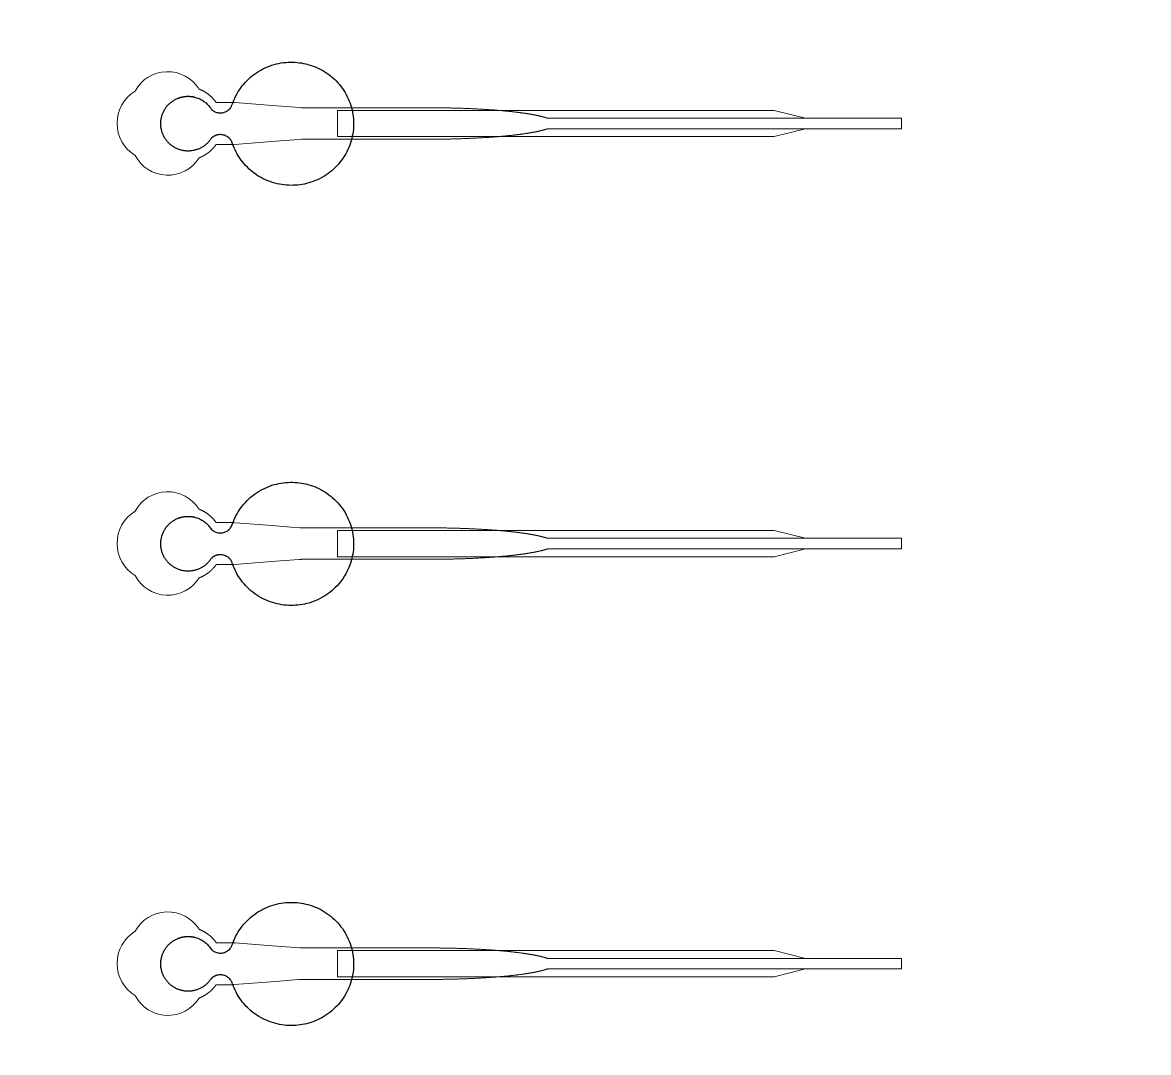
# Model space of a CAD drawing. Header units: inches. Extents: x -52997 to 52003, y -52254 to 52746.
# Drawn here: x -22241 to -16880, y 3570 to 8474 of the extents above; entities that cross this region are included whole.
import ezdxf

# ---------------------------------------------------------------- set-up
doc = ezdxf.new("R2010")
doc.units = ezdxf.units.IN
doc.header["$MEASUREMENT"] = 0
doc.layers.add('1', color=1, linetype='Continuous')
doc.layers.add('2', color=140, linetype='Continuous', lineweight=0)
doc.layers.add('3', color=90, linetype='Continuous', lineweight=0)

msp = doc.modelspace()

# ---------------------------------------------------------------- linework, layer by layer
at = {"layer": '1'}
for points in [[(-16283.4, -47485.7), (0, -47485.7), (16283.4, -47485.7, 5.999107)], [(-16250, -47285.7), (0, -47285.7), (16250, -47285.7, 5.986812)], [(-13685.8, -45485.7), (0, -45485.7), (13685.8, -45485.7, 6.794322)]]:
    msp.add_lwpolyline(points, format="xyb", close=True, dxfattribs=at)
msp.add_circle((-497.2, 245.8), 52500, dxfattribs=at)
for points in [[(-21343.1, 7921.4), (-21320.9, 7944.5), (-21289.3, 7939.3), (-21257.6, 7934.1), (-21244, 7905.1), (-21168.6, 7664.2), (-20916.5, 7701.9), (-20664.5, 7739.6), (-20664.4, 7991.7), (-20664.3, 8243.9), (-20916.3, 8281.8), (-21168.2, 8319.7), (-21243.9, 8078.9), (-21257.1, 8050.4), (-21288, 8044.7), (-21318.8, 8038.9), (-21341.4, 8060.7), (-21392.8, 8144.1), (-21487.2, 8118), (-21581.6, 8091.9), (-21582.8, 7994), (-21583.9, 7896), (-21490.2, 7867.6), (-21396.5, 7839.2), (-21343.1, 7921.4)], [(-21343.1, 5921.4), (-21320.9, 5944.5), (-21289.3, 5939.3), (-21257.6, 5934.1), (-21244, 5905.1), (-21168.6, 5664.2), (-20916.5, 5701.9), (-20664.5, 5739.6), (-20664.4, 5991.7), (-20664.3, 6243.9), (-20916.3, 6281.8), (-21168.2, 6319.7), (-21243.9, 6078.9), (-21257.1, 6050.4), (-21288, 6044.7), (-21318.8, 6038.9), (-21341.4, 6060.7), (-21392.8, 6144.1), (-21487.2, 6118), (-21581.6, 6091.9), (-21582.8, 5994), (-21583.9, 5896), (-21490.2, 5867.6), (-21396.5, 5839.2), (-21343.1, 5921.4)], [(-21343.1, 3921.4), (-21320.9, 3944.5), (-21289.3, 3939.3), (-21257.6, 3934.1), (-21244, 3905.1), (-21168.6, 3664.2), (-20916.5, 3701.9), (-20664.5, 3739.6), (-20664.4, 3991.7), (-20664.3, 4243.9), (-20916.3, 4281.8), (-21168.2, 4319.7), (-21243.9, 4078.9), (-21257.1, 4050.4), (-21288, 4044.7), (-21318.8, 4038.9), (-21341.4, 4060.7), (-21392.8, 4144.1), (-21487.2, 4118), (-21581.6, 4091.9), (-21582.8, 3994), (-21583.9, 3896), (-21490.2, 3867.6), (-21396.5, 3839.2), (-21343.1, 3921.4)]]:
    msp.add_rational_spline(points, [1, 0.884783429184, 1, 0.884783429184, 1, 0.758252289935, 1, 0.758252289935, 1, 0.758252289935, 1, 0.758252289935, 1, 0.888941908896, 1, 0.888941908896, 1, 0.79946124759, 1, 0.79946124759, 1, 0.79946124759, 1, 0.79946124759, 1], degree=2, knots=[0, 0, 0, 0.969535, 0.969535, 1.939069, 1.939069, 3.359405, 3.359405, 4.779741, 4.779741, 6.200078, 6.200078, 7.620414, 7.620414, 8.571947, 8.571947, 9.52348, 9.52348, 10.812277, 10.812277, 12.101074, 12.101074, 13.389871, 13.389871, 14.678668, 14.678668, 14.678668], dxfattribs=at)
at = {"layer": '2'}
for points in [[(-16283.4, -47485.7), (0, -47485.7), (16283.4, -47485.7, 5.999107)], [(-16250, -47285.7), (0, -47285.7), (16250, -47285.7, 5.986812)], [(-13685.8, -45485.7), (0, -45485.7), (13685.8, -45485.7, 6.794322)], [(-21400.4, 7829.6), (-21400, 7829.7), (-21399.2, 7830), (-21398.3, 7830.3), (-21397.5, 7830.7), (-21396.6, 7831), (-21395.8, 7831.4), (-21394.9, 7831.7), (-21394.1, 7832.1), (-21393.2, 7832.5), (-21392.4, 7832.8), (-21391.5, 7833.2), (-21390.7, 7833.6), (-21389.8, 7834), (-21389, 7834.4), (-21388.1, 7834.8), (-21387.3, 7835.2), (-21386.4, 7835.6), (-21385.5, 7836.1), (-21384.7, 7836.5), (-21383.8, 7836.9), (-21383, 7837.4), (-21382.1, 7837.8), (-21381.2, 7838.3), (-21380.4, 7838.7), (-21379.5, 7839.2), (-21378.7, 7839.7), (-21377.8, 7840.1), (-21377, 7840.6), (-21376.1, 7841.1), (-21375.3, 7841.6), (-21374.4, 7842.1), (-21373.5, 7842.6), (-21372.7, 7843.1), (-21371.8, 7843.6), (-21371, 7844.2), (-21370.1, 7844.7), (-21369.3, 7845.2), (-21368.5, 7845.8), (-21367.6, 7846.3), (-21366.8, 7846.9), (-21365.9, 7847.4), (-21365.1, 7848), (-21364.3, 7848.6), (-21363.4, 7849.1), (-21362.6, 7849.7), (-21361.8, 7850.3), (-21360.9, 7850.9), (-21360.1, 7851.5), (-21359.3, 7852.1), (-21358.5, 7852.7), (-21357.7, 7853.3), (-21356.8, 7853.9), (-21356, 7854.5), (-21355.2, 7855.2), (-21354.4, 7855.8), (-21353.6, 7856.4), (-21352.8, 7857.1), (-21352, 7857.7), (-21351.2, 7858.3), (-21350.4, 7859), (-21349.7, 7859.6), (-21348.9, 7860.3), (-21348.1, 7861), (-21347.3, 7861.6), (-21346.6, 7862.3), (-21345.8, 7863), (-21345, 7863.7), (-21344.3, 7864.3), (-21343.5, 7865), (-21342.8, 7865.7), (-21342, 7866.4), (-21341.3, 7867.1), (-21340.6, 7867.8), (-21339.8, 7868.5), (-21339.1, 7869.2), (-21338.4, 7869.9), (-21337.7, 7870.7), (-21337, 7871.4), (-21336.3, 7872.1), (-21335.6, 7872.8), (-21334.9, 7873.6), (-21334.2, 7874.3), (-21333.5, 7875), (-21332.8, 7875.7), (-21332.1, 7876.5), (-21331.5, 7877.2), (-21330.8, 7878), (-21330.2, 7878.7), (-21329.5, 7879.5), (-21328.9, 7880.2), (-21328.2, 7881), (-21327.6, 7881.7), (-21327, 7882.5), (-21326.3, 7883.2), (-21325.7, 7884), (-21325.1, 7884.7), (-21324.5, 7885.5), (-21323.9, 7886.3), (-21323.3, 7887), (-21322.7, 7887.8), (-21322.2, 7888.6), (-21321.6, 7889.3), (-21321, 7890.1), (-21320.5, 7890.9), (-21319.9, 7891.6), (-21319.4, 7892.4), (-21318.8, 7893.2), (-21275.2, 7893.2), (-21253.4, 7893.2), (-21242.5, 7893.2), (-21239.8, 7893.2), (-21238.4, 7893.2), (-21238.4, 7893.2), (-21238.4, 7893.2), (-21238.4, 7893.2), (-21238.4, 7893.2), (-21238.4, 7893.2), (-21238.3, 7893.2), (-21237.9, 7893.2), (-21237.2, 7893.3), (-21235.9, 7893.4), (-21233.1, 7893.6), (-21211, 7895.3), (-21034.4, 7908.8), (-20946.1, 7915.6), (-20924, 7917.3), (-20912.9, 7918.1), (-20912.6, 7918.2), (-20912.5, 7918.2), (-20912.5, 7918.2), (-20912.4, 7918.2), (-20912.3, 7918.2), (-20911.9, 7918.2), (-20651.5, 7918.2), (-20645.2, 7918.2), (-20632.6, 7918.2), (-20532.1, 7918.2), (-20331.1, 7918.2), (-20318.5, 7918.2), (-20312.2, 7918.2), (-20309.1, 7918.2), (-20307.5, 7918.2), (-20307.1, 7918.2), (-20306.9, 7918.2), (-20306.8, 7918.2), (-20306.8, 7918.2), (-20306.8, 7918.2), (-20306.7, 7918.2), (-20306.2, 7918.2), (-20301.6, 7918.2), (-20297, 7918.2), (-20292.4, 7918.2), (-20287.7, 7918.2), (-20283.1, 7918.2), (-20278.4, 7918.3), (-20273.8, 7918.3), (-20269.1, 7918.3), (-20264.4, 7918.4), (-20259.7, 7918.4), (-20255, 7918.4), (-20250.2, 7918.5), (-20245.5, 7918.6), (-20240.8, 7918.6), (-20236, 7918.7), (-20231.3, 7918.8), (-20226.5, 7918.8), (-20221.7, 7918.9), (-20216.9, 7919), (-20212.1, 7919.1), (-20207.3, 7919.2), (-20202.5, 7919.3), (-20197.7, 7919.4), (-20192.9, 7919.5), (-20188.1, 7919.7), (-20183.3, 7919.8), (-20178.5, 7919.9), (-20173.6, 7920), (-20168.8, 7920.2), (-20164, 7920.3), (-20159.1, 7920.5), (-20154.3, 7920.6), (-20149.5, 7920.8), (-20144.6, 7921), (-20139.8, 7921.1), (-20135, 7921.3), (-20130.2, 7921.5), (-20125.3, 7921.7), (-20120.5, 7921.9), (-20115.7, 7922.1), (-20110.9, 7922.3), (-20106.1, 7922.5), (-20101.3, 7922.7), (-20096.5, 7922.9), (-20091.7, 7923.2), (-20086.9, 7923.4), (-20082.1, 7923.6), (-20077.3, 7923.9), (-20072.6, 7924.1), (-20067.8, 7924.4), (-20063.1, 7924.6), (-20058.4, 7924.9), (-20053.6, 7925.2), (-20048.9, 7925.4), (-20044.2, 7925.7), (-20039.6, 7926), (-20034.9, 7926.3), (-20030.2, 7926.6), (-20025.6, 7926.9), (-20021, 7927.2), (-20016.4, 7927.5), (-20011.8, 7927.9), (-20007.2, 7928.2), (-20004.9, 7928.4), (-20002.6, 7928.5), (-20000.4, 7928.7), (-19998.1, 7928.9), (-19995.8, 7929), (-19993.6, 7929.2), (-19991.3, 7929.4), (-19989.1, 7929.5), (-19986.9, 7929.7), (-19984.6, 7929.9), (-19982.4, 7930.1), (-19980.2, 7930.3), (-19977.9, 7930.4), (-19975.7, 7930.6), (-19973.5, 7930.8), (-19971.3, 7931), (-19969.1, 7931.2), (-19966.9, 7931.4), (-19964.7, 7931.5), (-19962.6, 7931.7), (-19960.4, 7931.9), (-19958.2, 7932.1), (-19956, 7932.3), (-19953.9, 7932.5), (-19951.7, 7932.7), (-19949.6, 7932.9), (-19947.5, 7933.1), (-19945.3, 7933.3), (-19943.2, 7933.5), (-19941.1, 7933.7), (-19939, 7933.9), (-19936.9, 7934.1), (-19934.8, 7934.3), (-19932.7, 7934.5), (-19930.6, 7934.7), (-19928.5, 7934.9), (-19926.4, 7935.2), (-19924.4, 7935.4), (-19922.3, 7935.6), (-19920.3, 7935.8), (-19918.2, 7936), (-19916.2, 7936.2), (-19914.2, 7936.5), (-19912.2, 7936.7), (-19910.1, 7936.9), (-19908.1, 7937.1), (-19906.1, 7937.3), (-19904.2, 7937.6), (-19902.2, 7937.8), (-19900.2, 7938), (-19898.2, 7938.2), (-19896.3, 7938.5), (-19894.3, 7938.7), (-19892.4, 7938.9), (-19890.5, 7939.2), (-19888.5, 7939.4), (-19886.6, 7939.6), (-19884.7, 7939.9), (-19882.8, 7940.1), (-19880.9, 7940.3), (-19879, 7940.6), (-19877.2, 7940.8), (-19875.3, 7941.1), (-19873.4, 7941.3), (-19871.6, 7941.5), (-19869.8, 7941.8), (-19867.9, 7942), (-19866.1, 7942.3), (-19864.3, 7942.5), (-19862.5, 7942.8), (-19860.7, 7943), (-19858.9, 7943.3), (-19857.1, 7943.5), (-19855.4, 7943.8), (-19853.6, 7944), (-19851.9, 7944.3), (-19850.1, 7944.5), (-19848.4, 7944.8), (-19846.7, 7945), (-19845, 7945.3), (-19843.3, 7945.5), (-19841.6, 7945.8), (-19839.9, 7946.1), (-19838.2, 7946.3), (-19836.6, 7946.6), (-19834.9, 7946.8), (-19833.3, 7947.1), (-19831.6, 7947.4), (-19830, 7947.6), (-19828.4, 7947.9), (-19826.8, 7948.2), (-19825.2, 7948.4), (-19823.6, 7948.7), (-19822, 7949), (-19820.5, 7949.2), (-19818.9, 7949.5), (-19817.4, 7949.8), (-19815.8, 7950), (-19814.3, 7950.3), (-19812.8, 7950.6), (-19811.3, 7950.9), (-19809.8, 7951.1), (-19808.3, 7951.4), (-19806.9, 7951.7), (-19805.4, 7952), (-19803.9, 7952.2), (-19802.5, 7952.5), (-19801.1, 7952.8), (-19799.7, 7953.1), (-19798.3, 7953.4), (-19796.9, 7953.6), (-19795.5, 7953.9), (-19794.1, 7954.2), (-19792.7, 7954.5), (-19791.4, 7954.8), (-19790, 7955.1), (-19788.7, 7955.3), (-19787.4, 7955.6), (-19786.1, 7955.9), (-19784.8, 7956.2), (-19783.5, 7956.5), (-19782.2, 7956.8), (-19780.9, 7957), (-19779.7, 7957.3), (-19778.4, 7957.6), (-19777.2, 7957.9), (-19776, 7958.2), (-19774.7, 7958.5), (-19773.5, 7958.8), (-19772.3, 7959.1), (-19771.2, 7959.4), (-19770, 7959.7), (-19768.8, 7959.9), (-19767.7, 7960.2), (-19766.5, 7960.5), (-19765.4, 7960.8), (-19764.3, 7961.1), (-19763.2, 7961.4), (-19762.1, 7961.7), (-19761, 7962), (-19759.9, 7962.3), (-19758.9, 7962.6), (-19757.8, 7962.9), (-19756.8, 7963.2), (-19755.8, 7963.5), (-19754.8, 7963.8), (-19753.8, 7964.1), (-19752.8, 7964.4), (-19751.8, 7964.7), (-19750.8, 7965), (-19749.8, 7965.3), (-19748.9, 7965.6), (-19748, 7965.9), (-19747, 7966.2), (-19746.1, 7966.5), (-19745.2, 7966.8), (-19744.3, 7967.1), (-19743.4, 7967.4), (-19742.5, 7967.7), (-19741.1, 7968.1), (-18055.5, 7968), (-18055.5, 8018.2), (-19741.1, 8018.2), (-19741.3, 8018.3), (-19742.2, 8018.6), (-19743.1, 8018.9), (-19744, 8019.2), (-19744.9, 8019.5), (-19745.8, 8019.8), (-19746.7, 8020.1), (-19747.6, 8020.4), (-19748.5, 8020.7), (-19749.5, 8021), (-19750.4, 8021.3), (-19751.4, 8021.6), (-19752.4, 8021.9), (-19753.4, 8022.2), (-19754.4, 8022.5), (-19755.4, 8022.8), (-19756.4, 8023.1), (-19757.5, 8023.4), (-19758.5, 8023.7), (-19759.6, 8023.9), (-19760.7, 8024.2), (-19761.7, 8024.5), (-19762.8, 8024.8), (-19763.9, 8025.1), (-19765.1, 8025.4), (-19766.2, 8025.7), (-19767.3, 8026), (-19768.5, 8026.3), (-19769.6, 8026.6), (-19770.8, 8026.9), (-19772, 8027.2), (-19773.2, 8027.5), (-19774.4, 8027.8), (-19775.6, 8028.1), (-19776.8, 8028.3), (-19778.1, 8028.6), (-19779.3, 8028.9), (-19780.6, 8029.2), (-19781.8, 8029.5), (-19783.1, 8029.8), (-19784.4, 8030.1), (-19785.7, 8030.4), (-19787, 8030.6), (-19788.3, 8030.9), (-19789.7, 8031.2), (-19791, 8031.5), (-19792.4, 8031.8), (-19793.7, 8032.1), (-19795.1, 8032.3), (-19796.5, 8032.6), (-19797.9, 8032.9), (-19799.3, 8033.2), (-19800.7, 8033.5), (-19802.2, 8033.7), (-19803.6, 8034), (-19805, 8034.3), (-19806.5, 8034.6), (-19808, 8034.9), (-19809.5, 8035.1), (-19810.9, 8035.4), (-19812.5, 8035.7), (-19814, 8036), (-19815.5, 8036.2), (-19817, 8036.5), (-19818.6, 8036.8), (-19820.1, 8037), (-19821.7, 8037.3), (-19823.3, 8037.6), (-19824.8, 8037.8), (-19826.4, 8038.1), (-19828, 8038.4), (-19829.6, 8038.6), (-19831.3, 8038.9), (-19832.9, 8039.2), (-19834.5, 8039.4), (-19836.2, 8039.7), (-19837.9, 8040), (-19839.5, 8040.2), (-19841.2, 8040.5), (-19842.9, 8040.7), (-19844.6, 8041), (-19846.3, 8041.3), (-19848, 8041.5), (-19849.8, 8041.8), (-19851.5, 8042), (-19853.2, 8042.3), (-19855, 8042.5), (-19856.8, 8042.8), (-19858.5, 8043), (-19860.3, 8043.3), (-19862.1, 8043.5), (-19863.9, 8043.8), (-19865.7, 8044), (-19867.6, 8044.3), (-19869.4, 8044.5), (-19871.2, 8044.8), (-19873.1, 8045), (-19874.9, 8045.2), (-19876.8, 8045.5), (-19878.7, 8045.7), (-19880.5, 8046), (-19882.4, 8046.2), (-19884.3, 8046.4), (-19886.2, 8046.7), (-19888.1, 8046.9), (-19890.1, 8047.1), (-19892, 8047.4), (-19893.9, 8047.6), (-19895.9, 8047.8), (-19897.8, 8048.1), (-19899.8, 8048.3), (-19901.8, 8048.5), (-19903.7, 8048.7), (-19905.7, 8049), (-19907.7, 8049.2), (-19909.7, 8049.4), (-19911.7, 8049.6), (-19913.8, 8049.8), (-19915.8, 8050.1), (-19917.8, 8050.3), (-19919.8, 8050.5), (-19921.9, 8050.7), (-19923.9, 8050.9), (-19926, 8051.1), (-19928.1, 8051.3), (-19930.1, 8051.6), (-19932.2, 8051.8), (-19934.3, 8052), (-19936.4, 8052.2), (-19938.5, 8052.4), (-19940.6, 8052.6), (-19942.7, 8052.8), (-19944.9, 8053), (-19947, 8053.2), (-19949.1, 8053.4), (-19951.3, 8053.6), (-19953.4, 8053.8), (-19955.6, 8054), (-19957.7, 8054.2), (-19959.9, 8054.4), (-19962, 8054.6), (-19964.2, 8054.7), (-19966.4, 8054.9), (-19968.6, 8055.1), (-19970.8, 8055.3), (-19973, 8055.5), (-19975.2, 8055.7), (-19977.4, 8055.9), (-19979.6, 8056), (-19981.8, 8056.2), (-19984.1, 8056.4), (-19986.3, 8056.6), (-19988.5, 8056.8), (-19990.8, 8056.9), (-19993, 8057.1), (-19995.3, 8057.3), (-19997.5, 8057.4), (-19999.8, 8057.6), (-20002, 8057.8), (-20004.3, 8057.9), (-20008.9, 8058.3), (-20013.4, 8058.6), (-20018, 8058.9), (-20022.6, 8059.2), (-20027.2, 8059.5), (-20031.9, 8059.8), (-20036.5, 8060.1), (-20041.2, 8060.4), (-20045.8, 8060.7), (-20050.5, 8061), (-20055.2, 8061.3), (-20059.9, 8061.5), (-20064.6, 8061.8), (-20069.4, 8062.1), (-20074.1, 8062.3), (-20078.8, 8062.5), (-20083.6, 8062.8), (-20088.4, 8063), (-20093.1, 8063.3), (-20097.9, 8063.5), (-20102.7, 8063.7), (-20107.5, 8063.9), (-20112.3, 8064.1), (-20117.1, 8064.3), (-20121.9, 8064.5), (-20126.7, 8064.7), (-20131.5, 8064.9), (-20136.3, 8065.1), (-20141.1, 8065.3), (-20145.9, 8065.4), (-20150.7, 8065.6), (-20155.5, 8065.7), (-20160.3, 8065.9), (-20165.1, 8066.1), (-20169.9, 8066.2), (-20174.7, 8066.3), (-20179.5, 8066.5), (-20184.3, 8066.6), (-20189.1, 8066.7), (-20193.9, 8066.8), (-20198.7, 8066.9), (-20203.5, 8067.1), (-20208.3, 8067.2), (-20213, 8067.2), (-20217.8, 8067.3), (-20222.5, 8067.4), (-20227.3, 8067.5), (-20232, 8067.6), (-20236.7, 8067.7), (-20241.5, 8067.7), (-20246.2, 8067.8), (-20250.9, 8067.8), (-20255.6, 8067.9), (-20260.2, 8067.9), (-20264.9, 8068), (-20269.6, 8068), (-20274.2, 8068.1), (-20278.9, 8068.1), (-20283.5, 8068.1), (-20288.1, 8068.1), (-20292.7, 8068.1), (-20295, 8068.2), (-20295.5, 8068.2), (-20295.8, 8068.2), (-20296, 8068.2), (-20296.2, 8068.2), (-20297.8, 8068.2), (-20304.1, 8068.2), (-20316.9, 8068.2), (-20367.9, 8068.2), (-20571.8, 8068.2), (-20622.8, 8068.2), (-20648.3, 8068.2), (-20654.7, 8068.2), (-20656.3, 8068.2), (-20912, 8068.2), (-20912.4, 8068.2), (-20912.5, 8068.2), (-20912.5, 8068.2), (-20912.5, 8068.2), (-20912.6, 8068.2), (-20913, 8068.2), (-20914.4, 8068.3), (-20919.9, 8068.7), (-20964, 8072.1), (-21052.4, 8078.9), (-21229, 8092.4), (-21234.5, 8092.9), (-21237.3, 8093.1), (-21238, 8093.1), (-21238.3, 8093.2), (-21238.4, 8093.2), (-21238.4, 8093.2), (-21238.4, 8093.2), (-21238.4, 8093.2), (-21238.4, 8093.2), (-21238.5, 8093.2), (-21238.8, 8093.2), (-21241.5, 8093.2), (-21247, 8093.2), (-21257.9, 8093.2), (-21279.7, 8093.2), (-21301.5, 8093.2), (-21312.4, 8093.2), (-21317.8, 8093.2), (-21318.5, 8093.2), (-21318.7, 8093.2), (-21318.7, 8093.2), (-21318.8, 8093.2), (-21318.8, 8093.2), (-21318.8, 8093.2), (-21318.8, 8093.2), (-21319.2, 8093.8), (-21320, 8094.9), (-21320.8, 8096), (-21321.7, 8097.1), (-21322.5, 8098.2), (-21323.3, 8099.4), (-21324.2, 8100.5), (-21325.1, 8101.6), (-21326, 8102.7), (-21326.9, 8103.8), (-21327.8, 8104.9), (-21328.7, 8106), (-21329.6, 8107.1), (-21330.6, 8108.2), (-21331.6, 8109.3), (-21332.5, 8110.4), (-21333.5, 8111.5), (-21334.5, 8112.5), (-21335.5, 8113.6), (-21336.6, 8114.7), (-21337.6, 8115.7), (-21338.7, 8116.8), (-21339.7, 8117.8), (-21340.8, 8118.9), (-21341.9, 8119.9), (-21343, 8121), (-21344.1, 8122), (-21345.2, 8123), (-21346.4, 8124), (-21347.5, 8125), (-21348.7, 8126), (-21349.8, 8127), (-21351, 8128), (-21352.2, 8129), (-21353.4, 8129.9), (-21354.6, 8130.9), (-21355.8, 8131.8), (-21357.1, 8132.8), (-21358.3, 8133.7), (-21359.5, 8134.6), (-21360.8, 8135.5), (-21362.1, 8136.4), (-21363.3, 8137.3), (-21364.6, 8138.2), (-21365.9, 8139), (-21367.2, 8139.9), (-21368.5, 8140.7), (-21369.9, 8141.6), (-21371.2, 8142.4), (-21372.5, 8143.2), (-21373.9, 8144), (-21375.2, 8144.8), (-21376.6, 8145.6), (-21377.9, 8146.4), (-21379.3, 8147.1), (-21380.7, 8147.9), (-21382.1, 8148.6), (-21383.5, 8149.3), (-21384.9, 8150), (-21386.3, 8150.7), (-21387.7, 8151.4), (-21389.1, 8152), (-21390.5, 8152.7), (-21391.9, 8153.3), (-21393.3, 8153.9), (-21394.8, 8154.5), (-21396.2, 8155.1), (-21397.6, 8155.7), (-21399, 8156.3), (-21400.3, 8156.8, 0.576044), (-21704.8, 8147.4, 0.560065), (-21704.8, 7840.9, 0.578435)], [(-21400.4, 5829.6), (-21400, 5829.7), (-21399.2, 5830), (-21398.3, 5830.3), (-21397.5, 5830.7), (-21396.6, 5831), (-21395.8, 5831.4), (-21394.9, 5831.7), (-21394.1, 5832.1), (-21393.2, 5832.5), (-21392.4, 5832.8), (-21391.5, 5833.2), (-21390.7, 5833.6), (-21389.8, 5834), (-21389, 5834.4), (-21388.1, 5834.8), (-21387.3, 5835.2), (-21386.4, 5835.6), (-21385.5, 5836.1), (-21384.7, 5836.5), (-21383.8, 5836.9), (-21383, 5837.4), (-21382.1, 5837.8), (-21381.2, 5838.3), (-21380.4, 5838.7), (-21379.5, 5839.2), (-21378.7, 5839.7), (-21377.8, 5840.1), (-21377, 5840.6), (-21376.1, 5841.1), (-21375.3, 5841.6), (-21374.4, 5842.1), (-21373.5, 5842.6), (-21372.7, 5843.1), (-21371.8, 5843.6), (-21371, 5844.2), (-21370.1, 5844.7), (-21369.3, 5845.2), (-21368.5, 5845.8), (-21367.6, 5846.3), (-21366.8, 5846.9), (-21365.9, 5847.4), (-21365.1, 5848), (-21364.3, 5848.6), (-21363.4, 5849.1), (-21362.6, 5849.7), (-21361.8, 5850.3), (-21360.9, 5850.9), (-21360.1, 5851.5), (-21359.3, 5852.1), (-21358.5, 5852.7), (-21357.7, 5853.3), (-21356.8, 5853.9), (-21356, 5854.5), (-21355.2, 5855.2), (-21354.4, 5855.8), (-21353.6, 5856.4), (-21352.8, 5857.1), (-21352, 5857.7), (-21351.2, 5858.3), (-21350.4, 5859), (-21349.7, 5859.6), (-21348.9, 5860.3), (-21348.1, 5861), (-21347.3, 5861.6), (-21346.6, 5862.3), (-21345.8, 5863), (-21345, 5863.7), (-21344.3, 5864.3), (-21343.5, 5865), (-21342.8, 5865.7), (-21342, 5866.4), (-21341.3, 5867.1), (-21340.6, 5867.8), (-21339.8, 5868.5), (-21339.1, 5869.2), (-21338.4, 5869.9), (-21337.7, 5870.7), (-21337, 5871.4), (-21336.3, 5872.1), (-21335.6, 5872.8), (-21334.9, 5873.6), (-21334.2, 5874.3), (-21333.5, 5875), (-21332.8, 5875.7), (-21332.1, 5876.5), (-21331.5, 5877.2), (-21330.8, 5878), (-21330.2, 5878.7), (-21329.5, 5879.5), (-21328.9, 5880.2), (-21328.2, 5881), (-21327.6, 5881.7), (-21327, 5882.5), (-21326.3, 5883.2), (-21325.7, 5884), (-21325.1, 5884.7), (-21324.5, 5885.5), (-21323.9, 5886.3), (-21323.3, 5887), (-21322.7, 5887.8), (-21322.2, 5888.6), (-21321.6, 5889.3), (-21321, 5890.1), (-21320.5, 5890.9), (-21319.9, 5891.6), (-21319.4, 5892.4), (-21318.8, 5893.2), (-21275.2, 5893.2), (-21253.4, 5893.2), (-21242.5, 5893.2), (-21239.8, 5893.2), (-21238.4, 5893.2), (-21238.4, 5893.2), (-21238.4, 5893.2), (-21238.4, 5893.2), (-21238.4, 5893.2), (-21238.4, 5893.2), (-21238.3, 5893.2), (-21237.9, 5893.2), (-21237.2, 5893.3), (-21235.9, 5893.4), (-21233.1, 5893.6), (-21211, 5895.3), (-21034.4, 5908.8), (-20946.1, 5915.6), (-20924, 5917.3), (-20912.9, 5918.1), (-20912.6, 5918.2), (-20912.5, 5918.2), (-20912.5, 5918.2), (-20912.4, 5918.2), (-20912.3, 5918.2), (-20911.9, 5918.2), (-20651.5, 5918.2), (-20645.2, 5918.2), (-20632.6, 5918.2), (-20532.1, 5918.2), (-20331.1, 5918.2), (-20318.5, 5918.2), (-20312.2, 5918.2), (-20309.1, 5918.2), (-20307.5, 5918.2), (-20307.1, 5918.2), (-20306.9, 5918.2), (-20306.8, 5918.2), (-20306.8, 5918.2), (-20306.8, 5918.2), (-20306.7, 5918.2), (-20306.2, 5918.2), (-20301.6, 5918.2), (-20297, 5918.2), (-20292.4, 5918.2), (-20287.7, 5918.2), (-20283.1, 5918.2), (-20278.4, 5918.3), (-20273.8, 5918.3), (-20269.1, 5918.3), (-20264.4, 5918.4), (-20259.7, 5918.4), (-20255, 5918.4), (-20250.2, 5918.5), (-20245.5, 5918.6), (-20240.8, 5918.6), (-20236, 5918.7), (-20231.3, 5918.8), (-20226.5, 5918.8), (-20221.7, 5918.9), (-20216.9, 5919), (-20212.1, 5919.1), (-20207.3, 5919.2), (-20202.5, 5919.3), (-20197.7, 5919.4), (-20192.9, 5919.5), (-20188.1, 5919.7), (-20183.3, 5919.8), (-20178.5, 5919.9), (-20173.6, 5920), (-20168.8, 5920.2), (-20164, 5920.3), (-20159.1, 5920.5), (-20154.3, 5920.6), (-20149.5, 5920.8), (-20144.6, 5921), (-20139.8, 5921.1), (-20135, 5921.3), (-20130.2, 5921.5), (-20125.3, 5921.7), (-20120.5, 5921.9), (-20115.7, 5922.1), (-20110.9, 5922.3), (-20106.1, 5922.5), (-20101.3, 5922.7), (-20096.5, 5922.9), (-20091.7, 5923.2), (-20086.9, 5923.4), (-20082.1, 5923.6), (-20077.3, 5923.9), (-20072.6, 5924.1), (-20067.8, 5924.4), (-20063.1, 5924.6), (-20058.4, 5924.9), (-20053.6, 5925.2), (-20048.9, 5925.4), (-20044.2, 5925.7), (-20039.6, 5926), (-20034.9, 5926.3), (-20030.2, 5926.6), (-20025.6, 5926.9), (-20021, 5927.2), (-20016.4, 5927.5), (-20011.8, 5927.9), (-20007.2, 5928.2), (-20004.9, 5928.4), (-20002.6, 5928.5), (-20000.4, 5928.7), (-19998.1, 5928.9), (-19995.8, 5929), (-19993.6, 5929.2), (-19991.3, 5929.4), (-19989.1, 5929.5), (-19986.9, 5929.7), (-19984.6, 5929.9), (-19982.4, 5930.1), (-19980.2, 5930.3), (-19977.9, 5930.4), (-19975.7, 5930.6), (-19973.5, 5930.8), (-19971.3, 5931), (-19969.1, 5931.2), (-19966.9, 5931.4), (-19964.7, 5931.5), (-19962.6, 5931.7), (-19960.4, 5931.9), (-19958.2, 5932.1), (-19956, 5932.3), (-19953.9, 5932.5), (-19951.7, 5932.7), (-19949.6, 5932.9), (-19947.5, 5933.1), (-19945.3, 5933.3), (-19943.2, 5933.5), (-19941.1, 5933.7), (-19939, 5933.9), (-19936.9, 5934.1), (-19934.8, 5934.3), (-19932.7, 5934.5), (-19930.6, 5934.7), (-19928.5, 5934.9), (-19926.4, 5935.2), (-19924.4, 5935.4), (-19922.3, 5935.6), (-19920.3, 5935.8), (-19918.2, 5936), (-19916.2, 5936.2), (-19914.2, 5936.5), (-19912.2, 5936.7), (-19910.1, 5936.9), (-19908.1, 5937.1), (-19906.1, 5937.3), (-19904.2, 5937.6), (-19902.2, 5937.8), (-19900.2, 5938), (-19898.2, 5938.2), (-19896.3, 5938.5), (-19894.3, 5938.7), (-19892.4, 5938.9), (-19890.5, 5939.2), (-19888.5, 5939.4), (-19886.6, 5939.6), (-19884.7, 5939.9), (-19882.8, 5940.1), (-19880.9, 5940.3), (-19879, 5940.6), (-19877.2, 5940.8), (-19875.3, 5941.1), (-19873.4, 5941.3), (-19871.6, 5941.5), (-19869.8, 5941.8), (-19867.9, 5942), (-19866.1, 5942.3), (-19864.3, 5942.5), (-19862.5, 5942.8), (-19860.7, 5943), (-19858.9, 5943.3), (-19857.1, 5943.5), (-19855.4, 5943.8), (-19853.6, 5944), (-19851.9, 5944.3), (-19850.1, 5944.5), (-19848.4, 5944.8), (-19846.7, 5945), (-19845, 5945.3), (-19843.3, 5945.5), (-19841.6, 5945.8), (-19839.9, 5946.1), (-19838.2, 5946.3), (-19836.6, 5946.6), (-19834.9, 5946.8), (-19833.3, 5947.1), (-19831.6, 5947.4), (-19830, 5947.6), (-19828.4, 5947.9), (-19826.8, 5948.2), (-19825.2, 5948.4), (-19823.6, 5948.7), (-19822, 5949), (-19820.5, 5949.2), (-19818.9, 5949.5), (-19817.4, 5949.8), (-19815.8, 5950), (-19814.3, 5950.3), (-19812.8, 5950.6), (-19811.3, 5950.9), (-19809.8, 5951.1), (-19808.3, 5951.4), (-19806.9, 5951.7), (-19805.4, 5952), (-19803.9, 5952.2), (-19802.5, 5952.5), (-19801.1, 5952.8), (-19799.7, 5953.1), (-19798.3, 5953.4), (-19796.9, 5953.6), (-19795.5, 5953.9), (-19794.1, 5954.2), (-19792.7, 5954.5), (-19791.4, 5954.8), (-19790, 5955.1), (-19788.7, 5955.3), (-19787.4, 5955.6), (-19786.1, 5955.9), (-19784.8, 5956.2), (-19783.5, 5956.5), (-19782.2, 5956.8), (-19780.9, 5957), (-19779.7, 5957.3), (-19778.4, 5957.6), (-19777.2, 5957.9), (-19776, 5958.2), (-19774.7, 5958.5), (-19773.5, 5958.8), (-19772.3, 5959.1), (-19771.2, 5959.4), (-19770, 5959.7), (-19768.8, 5959.9), (-19767.7, 5960.2), (-19766.5, 5960.5), (-19765.4, 5960.8), (-19764.3, 5961.1), (-19763.2, 5961.4), (-19762.1, 5961.7), (-19761, 5962), (-19759.9, 5962.3), (-19758.9, 5962.6), (-19757.8, 5962.9), (-19756.8, 5963.2), (-19755.8, 5963.5), (-19754.8, 5963.8), (-19753.8, 5964.1), (-19752.8, 5964.4), (-19751.8, 5964.7), (-19750.8, 5965), (-19749.8, 5965.3), (-19748.9, 5965.6), (-19748, 5965.9), (-19747, 5966.2), (-19746.1, 5966.5), (-19745.2, 5966.8), (-19744.3, 5967.1), (-19743.4, 5967.4), (-19742.5, 5967.7), (-19741.1, 5968.1), (-18055.5, 5968), (-18055.5, 6018.2), (-19741.1, 6018.2), (-19741.3, 6018.3), (-19742.2, 6018.6), (-19743.1, 6018.9), (-19744, 6019.2), (-19744.9, 6019.5), (-19745.8, 6019.8), (-19746.7, 6020.1), (-19747.6, 6020.4), (-19748.5, 6020.7), (-19749.5, 6021), (-19750.4, 6021.3), (-19751.4, 6021.6), (-19752.4, 6021.9), (-19753.4, 6022.2), (-19754.4, 6022.5), (-19755.4, 6022.8), (-19756.4, 6023.1), (-19757.5, 6023.4), (-19758.5, 6023.7), (-19759.6, 6023.9), (-19760.7, 6024.2), (-19761.7, 6024.5), (-19762.8, 6024.8), (-19763.9, 6025.1), (-19765.1, 6025.4), (-19766.2, 6025.7), (-19767.3, 6026), (-19768.5, 6026.3), (-19769.6, 6026.6), (-19770.8, 6026.9), (-19772, 6027.2), (-19773.2, 6027.5), (-19774.4, 6027.8), (-19775.6, 6028.1), (-19776.8, 6028.3), (-19778.1, 6028.6), (-19779.3, 6028.9), (-19780.6, 6029.2), (-19781.8, 6029.5), (-19783.1, 6029.8), (-19784.4, 6030.1), (-19785.7, 6030.4), (-19787, 6030.6), (-19788.3, 6030.9), (-19789.7, 6031.2), (-19791, 6031.5), (-19792.4, 6031.8), (-19793.7, 6032.1), (-19795.1, 6032.3), (-19796.5, 6032.6), (-19797.9, 6032.9), (-19799.3, 6033.2), (-19800.7, 6033.5), (-19802.2, 6033.7), (-19803.6, 6034), (-19805, 6034.3), (-19806.5, 6034.6), (-19808, 6034.9), (-19809.5, 6035.1), (-19810.9, 6035.4), (-19812.5, 6035.7), (-19814, 6036), (-19815.5, 6036.2), (-19817, 6036.5), (-19818.6, 6036.8), (-19820.1, 6037), (-19821.7, 6037.3), (-19823.3, 6037.6), (-19824.8, 6037.8), (-19826.4, 6038.1), (-19828, 6038.4), (-19829.6, 6038.6), (-19831.3, 6038.9), (-19832.9, 6039.2), (-19834.5, 6039.4), (-19836.2, 6039.7), (-19837.9, 6040), (-19839.5, 6040.2), (-19841.2, 6040.5), (-19842.9, 6040.7), (-19844.6, 6041), (-19846.3, 6041.3), (-19848, 6041.5), (-19849.8, 6041.8), (-19851.5, 6042), (-19853.2, 6042.3), (-19855, 6042.5), (-19856.8, 6042.8), (-19858.5, 6043), (-19860.3, 6043.3), (-19862.1, 6043.5), (-19863.9, 6043.8), (-19865.7, 6044), (-19867.6, 6044.3), (-19869.4, 6044.5), (-19871.2, 6044.8), (-19873.1, 6045), (-19874.9, 6045.2), (-19876.8, 6045.5), (-19878.7, 6045.7), (-19880.5, 6046), (-19882.4, 6046.2), (-19884.3, 6046.4), (-19886.2, 6046.7), (-19888.1, 6046.9), (-19890.1, 6047.1), (-19892, 6047.4), (-19893.9, 6047.6), (-19895.9, 6047.8), (-19897.8, 6048.1), (-19899.8, 6048.3), (-19901.8, 6048.5), (-19903.7, 6048.7), (-19905.7, 6049), (-19907.7, 6049.2), (-19909.7, 6049.4), (-19911.7, 6049.6), (-19913.8, 6049.8), (-19915.8, 6050.1), (-19917.8, 6050.3), (-19919.8, 6050.5), (-19921.9, 6050.7), (-19923.9, 6050.9), (-19926, 6051.1), (-19928.1, 6051.3), (-19930.1, 6051.6), (-19932.2, 6051.8), (-19934.3, 6052), (-19936.4, 6052.2), (-19938.5, 6052.4), (-19940.6, 6052.6), (-19942.7, 6052.8), (-19944.9, 6053), (-19947, 6053.2), (-19949.1, 6053.4), (-19951.3, 6053.6), (-19953.4, 6053.8), (-19955.6, 6054), (-19957.7, 6054.2), (-19959.9, 6054.4), (-19962, 6054.6), (-19964.2, 6054.7), (-19966.4, 6054.9), (-19968.6, 6055.1), (-19970.8, 6055.3), (-19973, 6055.5), (-19975.2, 6055.7), (-19977.4, 6055.9), (-19979.6, 6056), (-19981.8, 6056.2), (-19984.1, 6056.4), (-19986.3, 6056.6), (-19988.5, 6056.8), (-19990.8, 6056.9), (-19993, 6057.1), (-19995.3, 6057.3), (-19997.5, 6057.4), (-19999.8, 6057.6), (-20002, 6057.8), (-20004.3, 6057.9), (-20008.9, 6058.3), (-20013.4, 6058.6), (-20018, 6058.9), (-20022.6, 6059.2), (-20027.2, 6059.5), (-20031.9, 6059.8), (-20036.5, 6060.1), (-20041.2, 6060.4), (-20045.8, 6060.7), (-20050.5, 6061), (-20055.2, 6061.3), (-20059.9, 6061.5), (-20064.6, 6061.8), (-20069.4, 6062.1), (-20074.1, 6062.3), (-20078.8, 6062.5), (-20083.6, 6062.8), (-20088.4, 6063), (-20093.1, 6063.3), (-20097.9, 6063.5), (-20102.7, 6063.7), (-20107.5, 6063.9), (-20112.3, 6064.1), (-20117.1, 6064.3), (-20121.9, 6064.5), (-20126.7, 6064.7), (-20131.5, 6064.9), (-20136.3, 6065.1), (-20141.1, 6065.3), (-20145.9, 6065.4), (-20150.7, 6065.6), (-20155.5, 6065.7), (-20160.3, 6065.9), (-20165.1, 6066.1), (-20169.9, 6066.2), (-20174.7, 6066.3), (-20179.5, 6066.5), (-20184.3, 6066.6), (-20189.1, 6066.7), (-20193.9, 6066.8), (-20198.7, 6066.9), (-20203.5, 6067.1), (-20208.3, 6067.2), (-20213, 6067.2), (-20217.8, 6067.3), (-20222.5, 6067.4), (-20227.3, 6067.5), (-20232, 6067.6), (-20236.7, 6067.7), (-20241.5, 6067.7), (-20246.2, 6067.8), (-20250.9, 6067.8), (-20255.6, 6067.9), (-20260.2, 6067.9), (-20264.9, 6068), (-20269.6, 6068), (-20274.2, 6068.1), (-20278.9, 6068.1), (-20283.5, 6068.1), (-20288.1, 6068.1), (-20292.7, 6068.1), (-20295, 6068.2), (-20295.5, 6068.2), (-20295.8, 6068.2), (-20296, 6068.2), (-20296.2, 6068.2), (-20297.8, 6068.2), (-20304.1, 6068.2), (-20316.9, 6068.2), (-20367.9, 6068.2), (-20571.8, 6068.2), (-20622.8, 6068.2), (-20648.3, 6068.2), (-20654.7, 6068.2), (-20656.3, 6068.2), (-20912, 6068.2), (-20912.4, 6068.2), (-20912.5, 6068.2), (-20912.5, 6068.2), (-20912.5, 6068.2), (-20912.6, 6068.2), (-20913, 6068.2), (-20914.4, 6068.3), (-20919.9, 6068.7), (-20964, 6072.1), (-21052.4, 6078.9), (-21229, 6092.4), (-21234.5, 6092.9), (-21237.3, 6093.1), (-21238, 6093.1), (-21238.3, 6093.2), (-21238.4, 6093.2), (-21238.4, 6093.2), (-21238.4, 6093.2), (-21238.4, 6093.2), (-21238.4, 6093.2), (-21238.5, 6093.2), (-21238.8, 6093.2), (-21241.5, 6093.2), (-21247, 6093.2), (-21257.9, 6093.2), (-21279.7, 6093.2), (-21301.5, 6093.2), (-21312.4, 6093.2), (-21317.8, 6093.2), (-21318.5, 6093.2), (-21318.7, 6093.2), (-21318.7, 6093.2), (-21318.8, 6093.2), (-21318.8, 6093.2), (-21318.8, 6093.2), (-21318.8, 6093.2), (-21319.2, 6093.8), (-21320, 6094.9), (-21320.8, 6096), (-21321.7, 6097.1), (-21322.5, 6098.2), (-21323.3, 6099.4), (-21324.2, 6100.5), (-21325.1, 6101.6), (-21326, 6102.7), (-21326.9, 6103.8), (-21327.8, 6104.9), (-21328.7, 6106), (-21329.6, 6107.1), (-21330.6, 6108.2), (-21331.6, 6109.3), (-21332.5, 6110.4), (-21333.5, 6111.5), (-21334.5, 6112.5), (-21335.5, 6113.6), (-21336.6, 6114.7), (-21337.6, 6115.7), (-21338.7, 6116.8), (-21339.7, 6117.8), (-21340.8, 6118.9), (-21341.9, 6119.9), (-21343, 6121), (-21344.1, 6122), (-21345.2, 6123), (-21346.4, 6124), (-21347.5, 6125), (-21348.7, 6126), (-21349.8, 6127), (-21351, 6128), (-21352.2, 6129), (-21353.4, 6129.9), (-21354.6, 6130.9), (-21355.8, 6131.8), (-21357.1, 6132.8), (-21358.3, 6133.7), (-21359.5, 6134.6), (-21360.8, 6135.5), (-21362.1, 6136.4), (-21363.3, 6137.3), (-21364.6, 6138.2), (-21365.9, 6139), (-21367.2, 6139.9), (-21368.5, 6140.7), (-21369.9, 6141.6), (-21371.2, 6142.4), (-21372.5, 6143.2), (-21373.9, 6144), (-21375.2, 6144.8), (-21376.6, 6145.6), (-21377.9, 6146.4), (-21379.3, 6147.1), (-21380.7, 6147.9), (-21382.1, 6148.6), (-21383.5, 6149.3), (-21384.9, 6150), (-21386.3, 6150.7), (-21387.7, 6151.4), (-21389.1, 6152), (-21390.5, 6152.7), (-21391.9, 6153.3), (-21393.3, 6153.9), (-21394.8, 6154.5), (-21396.2, 6155.1), (-21397.6, 6155.7), (-21399, 6156.3), (-21400.3, 6156.8, 0.576044), (-21704.8, 6147.4, 0.560065), (-21704.8, 5840.9, 0.578435)], [(-21400.4, 3829.6), (-21400, 3829.7), (-21399.2, 3830), (-21398.3, 3830.3), (-21397.5, 3830.7), (-21396.6, 3831), (-21395.8, 3831.4), (-21394.9, 3831.7), (-21394.1, 3832.1), (-21393.2, 3832.5), (-21392.4, 3832.8), (-21391.5, 3833.2), (-21390.7, 3833.6), (-21389.8, 3834), (-21389, 3834.4), (-21388.1, 3834.8), (-21387.3, 3835.2), (-21386.4, 3835.6), (-21385.5, 3836.1), (-21384.7, 3836.5), (-21383.8, 3836.9), (-21383, 3837.4), (-21382.1, 3837.8), (-21381.2, 3838.3), (-21380.4, 3838.7), (-21379.5, 3839.2), (-21378.7, 3839.7), (-21377.8, 3840.1), (-21377, 3840.6), (-21376.1, 3841.1), (-21375.3, 3841.6), (-21374.4, 3842.1), (-21373.5, 3842.6), (-21372.7, 3843.1), (-21371.8, 3843.6), (-21371, 3844.2), (-21370.1, 3844.7), (-21369.3, 3845.2), (-21368.5, 3845.8), (-21367.6, 3846.3), (-21366.8, 3846.9), (-21365.9, 3847.4), (-21365.1, 3848), (-21364.3, 3848.6), (-21363.4, 3849.1), (-21362.6, 3849.7), (-21361.8, 3850.3), (-21360.9, 3850.9), (-21360.1, 3851.5), (-21359.3, 3852.1), (-21358.5, 3852.7), (-21357.7, 3853.3), (-21356.8, 3853.9), (-21356, 3854.5), (-21355.2, 3855.2), (-21354.4, 3855.8), (-21353.6, 3856.4), (-21352.8, 3857.1), (-21352, 3857.7), (-21351.2, 3858.3), (-21350.4, 3859), (-21349.7, 3859.6), (-21348.9, 3860.3), (-21348.1, 3861), (-21347.3, 3861.6), (-21346.6, 3862.3), (-21345.8, 3863), (-21345, 3863.7), (-21344.3, 3864.3), (-21343.5, 3865), (-21342.8, 3865.7), (-21342, 3866.4), (-21341.3, 3867.1), (-21340.6, 3867.8), (-21339.8, 3868.5), (-21339.1, 3869.2), (-21338.4, 3869.9), (-21337.7, 3870.7), (-21337, 3871.4), (-21336.3, 3872.1), (-21335.6, 3872.8), (-21334.9, 3873.6), (-21334.2, 3874.3), (-21333.5, 3875), (-21332.8, 3875.7), (-21332.1, 3876.5), (-21331.5, 3877.2), (-21330.8, 3878), (-21330.2, 3878.7), (-21329.5, 3879.5), (-21328.9, 3880.2), (-21328.2, 3881), (-21327.6, 3881.7), (-21327, 3882.5), (-21326.3, 3883.2), (-21325.7, 3884), (-21325.1, 3884.7), (-21324.5, 3885.5), (-21323.9, 3886.3), (-21323.3, 3887), (-21322.7, 3887.8), (-21322.2, 3888.6), (-21321.6, 3889.3), (-21321, 3890.1), (-21320.5, 3890.9), (-21319.9, 3891.6), (-21319.4, 3892.4), (-21318.8, 3893.2), (-21275.2, 3893.2), (-21253.4, 3893.2), (-21242.5, 3893.2), (-21239.8, 3893.2), (-21238.4, 3893.2), (-21238.4, 3893.2), (-21238.4, 3893.2), (-21238.4, 3893.2), (-21238.4, 3893.2), (-21238.4, 3893.2), (-21238.3, 3893.2), (-21237.9, 3893.2), (-21237.2, 3893.3), (-21235.9, 3893.4), (-21233.1, 3893.6), (-21211, 3895.3), (-21034.4, 3908.8), (-20946.1, 3915.6), (-20924, 3917.3), (-20912.9, 3918.1), (-20912.6, 3918.2), (-20912.5, 3918.2), (-20912.5, 3918.2), (-20912.4, 3918.2), (-20912.3, 3918.2), (-20911.9, 3918.2), (-20651.5, 3918.2), (-20645.2, 3918.2), (-20632.6, 3918.2), (-20532.1, 3918.2), (-20331.1, 3918.2), (-20318.5, 3918.2), (-20312.2, 3918.2), (-20309.1, 3918.2), (-20307.5, 3918.2), (-20307.1, 3918.2), (-20306.9, 3918.2), (-20306.8, 3918.2), (-20306.8, 3918.2), (-20306.8, 3918.2), (-20306.7, 3918.2), (-20306.2, 3918.2), (-20301.6, 3918.2), (-20297, 3918.2), (-20292.4, 3918.2), (-20287.7, 3918.2), (-20283.1, 3918.2), (-20278.4, 3918.3), (-20273.8, 3918.3), (-20269.1, 3918.3), (-20264.4, 3918.4), (-20259.7, 3918.4), (-20255, 3918.4), (-20250.2, 3918.5), (-20245.5, 3918.6), (-20240.8, 3918.6), (-20236, 3918.7), (-20231.3, 3918.8), (-20226.5, 3918.8), (-20221.7, 3918.9), (-20216.9, 3919), (-20212.1, 3919.1), (-20207.3, 3919.2), (-20202.5, 3919.3), (-20197.7, 3919.4), (-20192.9, 3919.5), (-20188.1, 3919.7), (-20183.3, 3919.8), (-20178.5, 3919.9), (-20173.6, 3920), (-20168.8, 3920.2), (-20164, 3920.3), (-20159.1, 3920.5), (-20154.3, 3920.6), (-20149.5, 3920.8), (-20144.6, 3921), (-20139.8, 3921.1), (-20135, 3921.3), (-20130.2, 3921.5), (-20125.3, 3921.7), (-20120.5, 3921.9), (-20115.7, 3922.1), (-20110.9, 3922.3), (-20106.1, 3922.5), (-20101.3, 3922.7), (-20096.5, 3922.9), (-20091.7, 3923.2), (-20086.9, 3923.4), (-20082.1, 3923.6), (-20077.3, 3923.9), (-20072.6, 3924.1), (-20067.8, 3924.4), (-20063.1, 3924.6), (-20058.4, 3924.9), (-20053.6, 3925.2), (-20048.9, 3925.4), (-20044.2, 3925.7), (-20039.6, 3926), (-20034.9, 3926.3), (-20030.2, 3926.6), (-20025.6, 3926.9), (-20021, 3927.2), (-20016.4, 3927.5), (-20011.8, 3927.9), (-20007.2, 3928.2), (-20004.9, 3928.4), (-20002.6, 3928.5), (-20000.4, 3928.7), (-19998.1, 3928.9), (-19995.8, 3929), (-19993.6, 3929.2), (-19991.3, 3929.4), (-19989.1, 3929.5), (-19986.9, 3929.7), (-19984.6, 3929.9), (-19982.4, 3930.1), (-19980.2, 3930.3), (-19977.9, 3930.4), (-19975.7, 3930.6), (-19973.5, 3930.8), (-19971.3, 3931), (-19969.1, 3931.2), (-19966.9, 3931.4), (-19964.7, 3931.5), (-19962.6, 3931.7), (-19960.4, 3931.9), (-19958.2, 3932.1), (-19956, 3932.3), (-19953.9, 3932.5), (-19951.7, 3932.7), (-19949.6, 3932.9), (-19947.5, 3933.1), (-19945.3, 3933.3), (-19943.2, 3933.5), (-19941.1, 3933.7), (-19939, 3933.9), (-19936.9, 3934.1), (-19934.8, 3934.3), (-19932.7, 3934.5), (-19930.6, 3934.7), (-19928.5, 3934.9), (-19926.4, 3935.2), (-19924.4, 3935.4), (-19922.3, 3935.6), (-19920.3, 3935.8), (-19918.2, 3936), (-19916.2, 3936.2), (-19914.2, 3936.5), (-19912.2, 3936.7), (-19910.1, 3936.9), (-19908.1, 3937.1), (-19906.1, 3937.3), (-19904.2, 3937.6), (-19902.2, 3937.8), (-19900.2, 3938), (-19898.2, 3938.2), (-19896.3, 3938.5), (-19894.3, 3938.7), (-19892.4, 3938.9), (-19890.5, 3939.2), (-19888.5, 3939.4), (-19886.6, 3939.6), (-19884.7, 3939.9), (-19882.8, 3940.1), (-19880.9, 3940.3), (-19879, 3940.6), (-19877.2, 3940.8), (-19875.3, 3941.1), (-19873.4, 3941.3), (-19871.6, 3941.5), (-19869.8, 3941.8), (-19867.9, 3942), (-19866.1, 3942.3), (-19864.3, 3942.5), (-19862.5, 3942.8), (-19860.7, 3943), (-19858.9, 3943.3), (-19857.1, 3943.5), (-19855.4, 3943.8), (-19853.6, 3944), (-19851.9, 3944.3), (-19850.1, 3944.5), (-19848.4, 3944.8), (-19846.7, 3945), (-19845, 3945.3), (-19843.3, 3945.5), (-19841.6, 3945.8), (-19839.9, 3946.1), (-19838.2, 3946.3), (-19836.6, 3946.6), (-19834.9, 3946.8), (-19833.3, 3947.1), (-19831.6, 3947.4), (-19830, 3947.6), (-19828.4, 3947.9), (-19826.8, 3948.2), (-19825.2, 3948.4), (-19823.6, 3948.7), (-19822, 3949), (-19820.5, 3949.2), (-19818.9, 3949.5), (-19817.4, 3949.8), (-19815.8, 3950), (-19814.3, 3950.3), (-19812.8, 3950.6), (-19811.3, 3950.9), (-19809.8, 3951.1), (-19808.3, 3951.4), (-19806.9, 3951.7), (-19805.4, 3952), (-19803.9, 3952.2), (-19802.5, 3952.5), (-19801.1, 3952.8), (-19799.7, 3953.1), (-19798.3, 3953.4), (-19796.9, 3953.6), (-19795.5, 3953.9), (-19794.1, 3954.2), (-19792.7, 3954.5), (-19791.4, 3954.8), (-19790, 3955.1), (-19788.7, 3955.3), (-19787.4, 3955.6), (-19786.1, 3955.9), (-19784.8, 3956.2), (-19783.5, 3956.5), (-19782.2, 3956.8), (-19780.9, 3957), (-19779.7, 3957.3), (-19778.4, 3957.6), (-19777.2, 3957.9), (-19776, 3958.2), (-19774.7, 3958.5), (-19773.5, 3958.8), (-19772.3, 3959.1), (-19771.2, 3959.4), (-19770, 3959.7), (-19768.8, 3959.9), (-19767.7, 3960.2), (-19766.5, 3960.5), (-19765.4, 3960.8), (-19764.3, 3961.1), (-19763.2, 3961.4), (-19762.1, 3961.7), (-19761, 3962), (-19759.9, 3962.3), (-19758.9, 3962.6), (-19757.8, 3962.9), (-19756.8, 3963.2), (-19755.8, 3963.5), (-19754.8, 3963.8), (-19753.8, 3964.1), (-19752.8, 3964.4), (-19751.8, 3964.7), (-19750.8, 3965), (-19749.8, 3965.3), (-19748.9, 3965.6), (-19748, 3965.9), (-19747, 3966.2), (-19746.1, 3966.5), (-19745.2, 3966.8), (-19744.3, 3967.1), (-19743.4, 3967.4), (-19742.5, 3967.7), (-19741.1, 3968.1), (-18055.5, 3968), (-18055.5, 4018.2), (-19741.1, 4018.2), (-19741.3, 4018.3), (-19742.2, 4018.6), (-19743.1, 4018.9), (-19744, 4019.2), (-19744.9, 4019.5), (-19745.8, 4019.8), (-19746.7, 4020.1), (-19747.6, 4020.4), (-19748.5, 4020.7), (-19749.5, 4021), (-19750.4, 4021.3), (-19751.4, 4021.6), (-19752.4, 4021.9), (-19753.4, 4022.2), (-19754.4, 4022.5), (-19755.4, 4022.8), (-19756.4, 4023.1), (-19757.5, 4023.4), (-19758.5, 4023.7), (-19759.6, 4023.9), (-19760.7, 4024.2), (-19761.7, 4024.5), (-19762.8, 4024.8), (-19763.9, 4025.1), (-19765.1, 4025.4), (-19766.2, 4025.7), (-19767.3, 4026), (-19768.5, 4026.3), (-19769.6, 4026.6), (-19770.8, 4026.9), (-19772, 4027.2), (-19773.2, 4027.5), (-19774.4, 4027.8), (-19775.6, 4028.1), (-19776.8, 4028.3), (-19778.1, 4028.6), (-19779.3, 4028.9), (-19780.6, 4029.2), (-19781.8, 4029.5), (-19783.1, 4029.8), (-19784.4, 4030.1), (-19785.7, 4030.4), (-19787, 4030.6), (-19788.3, 4030.9), (-19789.7, 4031.2), (-19791, 4031.5), (-19792.4, 4031.8), (-19793.7, 4032.1), (-19795.1, 4032.3), (-19796.5, 4032.6), (-19797.9, 4032.9), (-19799.3, 4033.2), (-19800.7, 4033.5), (-19802.2, 4033.7), (-19803.6, 4034), (-19805, 4034.3), (-19806.5, 4034.6), (-19808, 4034.9), (-19809.5, 4035.1), (-19810.9, 4035.4), (-19812.5, 4035.7), (-19814, 4036), (-19815.5, 4036.2), (-19817, 4036.5), (-19818.6, 4036.8), (-19820.1, 4037), (-19821.7, 4037.3), (-19823.3, 4037.6), (-19824.8, 4037.8), (-19826.4, 4038.1), (-19828, 4038.4), (-19829.6, 4038.6), (-19831.3, 4038.9), (-19832.9, 4039.2), (-19834.5, 4039.4), (-19836.2, 4039.7), (-19837.9, 4040), (-19839.5, 4040.2), (-19841.2, 4040.5), (-19842.9, 4040.7), (-19844.6, 4041), (-19846.3, 4041.3), (-19848, 4041.5), (-19849.8, 4041.8), (-19851.5, 4042), (-19853.2, 4042.3), (-19855, 4042.5), (-19856.8, 4042.8), (-19858.5, 4043), (-19860.3, 4043.3), (-19862.1, 4043.5), (-19863.9, 4043.8), (-19865.7, 4044), (-19867.6, 4044.3), (-19869.4, 4044.5), (-19871.2, 4044.8), (-19873.1, 4045), (-19874.9, 4045.2), (-19876.8, 4045.5), (-19878.7, 4045.7), (-19880.5, 4046), (-19882.4, 4046.2), (-19884.3, 4046.4), (-19886.2, 4046.7), (-19888.1, 4046.9), (-19890.1, 4047.1), (-19892, 4047.4), (-19893.9, 4047.6), (-19895.9, 4047.8), (-19897.8, 4048.1), (-19899.8, 4048.3), (-19901.8, 4048.5), (-19903.7, 4048.7), (-19905.7, 4049), (-19907.7, 4049.2), (-19909.7, 4049.4), (-19911.7, 4049.6), (-19913.8, 4049.8), (-19915.8, 4050.1), (-19917.8, 4050.3), (-19919.8, 4050.5), (-19921.9, 4050.7), (-19923.9, 4050.9), (-19926, 4051.1), (-19928.1, 4051.3), (-19930.1, 4051.6), (-19932.2, 4051.8), (-19934.3, 4052), (-19936.4, 4052.2), (-19938.5, 4052.4), (-19940.6, 4052.6), (-19942.7, 4052.8), (-19944.9, 4053), (-19947, 4053.2), (-19949.1, 4053.4), (-19951.3, 4053.6), (-19953.4, 4053.8), (-19955.6, 4054), (-19957.7, 4054.2), (-19959.9, 4054.4), (-19962, 4054.6), (-19964.2, 4054.7), (-19966.4, 4054.9), (-19968.6, 4055.1), (-19970.8, 4055.3), (-19973, 4055.5), (-19975.2, 4055.7), (-19977.4, 4055.9), (-19979.6, 4056), (-19981.8, 4056.2), (-19984.1, 4056.4), (-19986.3, 4056.6), (-19988.5, 4056.8), (-19990.8, 4056.9), (-19993, 4057.1), (-19995.3, 4057.3), (-19997.5, 4057.4), (-19999.8, 4057.6), (-20002, 4057.8), (-20004.3, 4057.9), (-20008.9, 4058.3), (-20013.4, 4058.6), (-20018, 4058.9), (-20022.6, 4059.2), (-20027.2, 4059.5), (-20031.9, 4059.8), (-20036.5, 4060.1), (-20041.2, 4060.4), (-20045.8, 4060.7), (-20050.5, 4061), (-20055.2, 4061.3), (-20059.9, 4061.5), (-20064.6, 4061.8), (-20069.4, 4062.1), (-20074.1, 4062.3), (-20078.8, 4062.5), (-20083.6, 4062.8), (-20088.4, 4063), (-20093.1, 4063.3), (-20097.9, 4063.5), (-20102.7, 4063.7), (-20107.5, 4063.9), (-20112.3, 4064.1), (-20117.1, 4064.3), (-20121.9, 4064.5), (-20126.7, 4064.7), (-20131.5, 4064.9), (-20136.3, 4065.1), (-20141.1, 4065.3), (-20145.9, 4065.4), (-20150.7, 4065.6), (-20155.5, 4065.7), (-20160.3, 4065.9), (-20165.1, 4066.1), (-20169.9, 4066.2), (-20174.7, 4066.3), (-20179.5, 4066.5), (-20184.3, 4066.6), (-20189.1, 4066.7), (-20193.9, 4066.8), (-20198.7, 4066.9), (-20203.5, 4067.1), (-20208.3, 4067.2), (-20213, 4067.2), (-20217.8, 4067.3), (-20222.5, 4067.4), (-20227.3, 4067.5), (-20232, 4067.6), (-20236.7, 4067.7), (-20241.5, 4067.7), (-20246.2, 4067.8), (-20250.9, 4067.8), (-20255.6, 4067.9), (-20260.2, 4067.9), (-20264.9, 4068), (-20269.6, 4068), (-20274.2, 4068.1), (-20278.9, 4068.1), (-20283.5, 4068.1), (-20288.1, 4068.1), (-20292.7, 4068.1), (-20295, 4068.2), (-20295.5, 4068.2), (-20295.8, 4068.2), (-20296, 4068.2), (-20296.2, 4068.2), (-20297.8, 4068.2), (-20304.1, 4068.2), (-20316.9, 4068.2), (-20367.9, 4068.2), (-20571.8, 4068.2), (-20622.8, 4068.2), (-20648.3, 4068.2), (-20654.7, 4068.2), (-20656.3, 4068.2), (-20912, 4068.2), (-20912.4, 4068.2), (-20912.5, 4068.2), (-20912.5, 4068.2), (-20912.5, 4068.2), (-20912.6, 4068.2), (-20913, 4068.2), (-20914.4, 4068.3), (-20919.9, 4068.7), (-20964, 4072.1), (-21052.4, 4078.9), (-21229, 4092.4), (-21234.5, 4092.9), (-21237.3, 4093.1), (-21238, 4093.1), (-21238.3, 4093.2), (-21238.4, 4093.2), (-21238.4, 4093.2), (-21238.4, 4093.2), (-21238.4, 4093.2), (-21238.4, 4093.2), (-21238.5, 4093.2), (-21238.8, 4093.2), (-21241.5, 4093.2), (-21247, 4093.2), (-21257.9, 4093.2), (-21279.7, 4093.2), (-21301.5, 4093.2), (-21312.4, 4093.2), (-21317.8, 4093.2), (-21318.5, 4093.2), (-21318.7, 4093.2), (-21318.7, 4093.2), (-21318.8, 4093.2), (-21318.8, 4093.2), (-21318.8, 4093.2), (-21318.8, 4093.2), (-21319.2, 4093.8), (-21320, 4094.9), (-21320.8, 4096), (-21321.7, 4097.1), (-21322.5, 4098.2), (-21323.3, 4099.4), (-21324.2, 4100.5), (-21325.1, 4101.6), (-21326, 4102.7), (-21326.9, 4103.8), (-21327.8, 4104.9), (-21328.7, 4106), (-21329.6, 4107.1), (-21330.6, 4108.2), (-21331.6, 4109.3), (-21332.5, 4110.4), (-21333.5, 4111.5), (-21334.5, 4112.5), (-21335.5, 4113.6), (-21336.6, 4114.7), (-21337.6, 4115.7), (-21338.7, 4116.8), (-21339.7, 4117.8), (-21340.8, 4118.9), (-21341.9, 4119.9), (-21343, 4121), (-21344.1, 4122), (-21345.2, 4123), (-21346.4, 4124), (-21347.5, 4125), (-21348.7, 4126), (-21349.8, 4127), (-21351, 4128), (-21352.2, 4129), (-21353.4, 4129.9), (-21354.6, 4130.9), (-21355.8, 4131.8), (-21357.1, 4132.8), (-21358.3, 4133.7), (-21359.5, 4134.6), (-21360.8, 4135.5), (-21362.1, 4136.4), (-21363.3, 4137.3), (-21364.6, 4138.2), (-21365.9, 4139), (-21367.2, 4139.9), (-21368.5, 4140.7), (-21369.9, 4141.6), (-21371.2, 4142.4), (-21372.5, 4143.2), (-21373.9, 4144), (-21375.2, 4144.8), (-21376.6, 4145.6), (-21377.9, 4146.4), (-21379.3, 4147.1), (-21380.7, 4147.9), (-21382.1, 4148.6), (-21383.5, 4149.3), (-21384.9, 4150), (-21386.3, 4150.7), (-21387.7, 4151.4), (-21389.1, 4152), (-21390.5, 4152.7), (-21391.9, 4153.3), (-21393.3, 4153.9), (-21394.8, 4154.5), (-21396.2, 4155.1), (-21397.6, 4155.7), (-21399, 4156.3), (-21400.3, 4156.8, 0.576044), (-21704.8, 4147.4, 0.560065), (-21704.8, 3840.9, 0.578435)]]:
    msp.add_lwpolyline(points, format="xyb", close=True, dxfattribs=at)
for points in [[(-20656.2, 7918.2), (-20654.6, 7918.2), (-20651.5, 7918.2)], [(-20656.2, 5918.2), (-20654.6, 5918.2), (-20651.5, 5918.2)], [(-20656.2, 3918.2), (-20654.6, 3918.2), (-20651.5, 3918.2)]]:
    msp.add_lwpolyline(points, dxfattribs=at)
msp.add_circle((-497.2, 245.8), 52500, dxfattribs=at)
at = {"layer": '3'}
for points in [[(-16283.4, -47485.7), (0, -47485.7), (16283.4, -47485.7, 5.999107)], [(-16283.4, -47485.7), (0, -47485.7), (16283.4, -47485.7, 5.999107)], [(-16250, -47285.7), (0, -47285.7), (16250, -47285.7, 5.986812)], [(-16250, -47285.7), (0, -47285.7), (16250, -47285.7, 5.986812)], [(-13685.8, -45485.7), (0, -45485.7), (13685.8, -45485.7, 6.794322)], [(-13685.8, -45485.7), (0, -45485.7), (13685.8, -45485.7, 6.794322)]]:
    msp.add_lwpolyline(points, format="xyb", close=True, dxfattribs=at)
for points in [[(-20741.9, 8055.7), (-18662.4, 8055.7), (-18512.4, 8018.2), (-18055.5, 8018.2), (-18055.5, 7968.2), (-18512.4, 7968.2), (-18662.4, 7930.7), (-20741.9, 7930.7)], [(-20741.9, 6055.7), (-18662.4, 6055.7), (-18512.4, 6018.2), (-18055.5, 6018.2), (-18055.5, 5968.2), (-18512.4, 5968.2), (-18662.4, 5930.7), (-20741.9, 5930.7)], [(-20741.9, 4055.7), (-18662.4, 4055.7), (-18512.4, 4018.2), (-18055.5, 4018.2), (-18055.5, 3968.2), (-18512.4, 3968.2), (-18662.4, 3930.7), (-20741.9, 3930.7)]]:
    msp.add_lwpolyline(points, close=True, dxfattribs=at)
msp.add_circle((-497.2, 245.8), 52500, dxfattribs=at)
msp.add_circle((-497.2, 245.8), 52500, dxfattribs=at)

doc.saveas('drawing.dxf')
